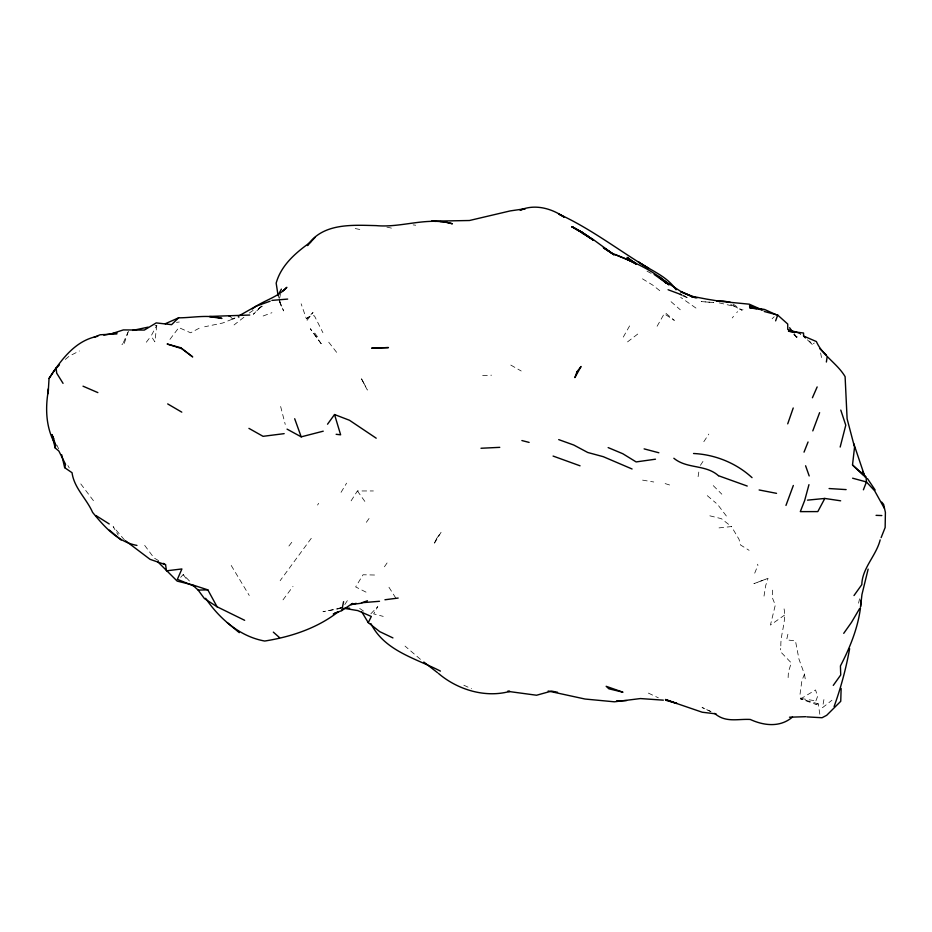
<?xml version="1.0" encoding="UTF-8"?>
<svg xmlns="http://www.w3.org/2000/svg" width="932" height="932" viewBox="0 0 932 932"><rect width="100%" height="100%" fill="white"/><g stroke="black" fill="none" stroke-linecap="round" stroke-linejoin="round"><path stroke-width="0.7" stroke-dasharray="4.66 3.5" d="M780.83 645.853C780.562 632.758 786.969 620.444 783.719 607.175M788.134 677.611L788.414 671.914L791.28 662.885L780.305 651.491L780.69 648.439M800.04 694.258L801.893 680.64L804.444 674.22L798.969 659.122L795.462 640.878L786.631 639.876L788.192 632.851M772.605 590.142L772.15 597.261L775.308 605.066L770.438 625.069L784.441 615.19M764.019 596.096L765.673 585.622L768.038 578.318L753.918 583.665L768.038 578.318M156.797 325.373L154.84 341.799L151.089 335.998L156.797 325.373L154.526 325.804M698.103 476.671L699.245 469.064M823.911 699.594L822.513 707.679L831.927 700.258M279.67 298.089L280.416 294.244M858.547 603.167L859.584 598.81M128.418 331.256L123.863 344.514L122.977 343.524L127.87 332.491M819.822 714.25L818.273 703.87L816.071 704.429L815.908 700.876L817.597 696.402L815.558 689.96L801.171 698.546L800.192 694.899M754.722 573.145L757.961 565.153L757.471 564.21M623.287 337.081L629.683 325.757M657.107 326.247L664.201 313.769L674.337 320.363L664.912 312.476M341.054 492.329L346.588 483.16M317.579 505.039L318.627 503.327M351.119 500.834L357.387 490.966L373.382 490.954M344.793 604.553L347.822 599.893M703.823 441.698L708.798 434.102M700.398 465.336L704.312 459.383M384.415 566.784L387.677 562.101M311.276 538.312L280.148 580.671M366.358 522.304L370.621 516.281M283.013 599.858L293.009 586.426M169.962 339.353L178.851 327.575L190.606 332.794L199.215 328.204M146.324 342.219L151.089 335.998M288.908 546.012L293.801 539.71M732.249 317.928L733.531 316.332M307.059 320.352L313.036 312.465L306.418 318.872L301.141 303.809M121.941 344.7L122.977 343.524M736.711 312.628L737.585 311.661M180.645 577.351L183.231 574.52L190.757 582.36M261.426 306.057L253.341 314.259L261.321 306.5M370.866 613.769L377.81 606.592L373.674 613.885L383.227 616.39M772.127 318.779L774.212 316.775M243.904 317.264L234.083 324.93M65.333 359.414L69.271 356.106L79.43 350.968M627.551 341.881L639.678 332.549M793.808 334.623L796.825 337.209L800.774 334.192M306.418 318.872L311.416 315.261L314.48 315.936L322.915 332.666M807.415 339.819L812.215 344.537L814.3 343.046M249.298 313.024L253.97 309.832M258.49 308.748L264.175 305.044M234.911 317.917L232.662 319.035L239.233 317.497M232.115 319.268L222.713 323.008L204.644 326.771M263.15 315.995L271.923 312.721M739.74 309.634L740.812 309.249M719.201 302.865L735.01 306.535L730.56 304.403L741.814 310.111L743.002 309.715M341.881 607.408L335.765 609.167L342.114 607.804M340.751 608.083L322.961 611.707L339.726 608.573M176.474 322.367L179.282 322.018M719.026 527.896L731.457 526.568L739.018 539.29L740.439 544.917L749.107 550.323M482.671 375.549L491.525 375.188M374.536 575.021L363.061 574.764L355.663 586.915L368.559 593.416M713.562 302.516L701.213 301.584L713.726 302.562M413.144 224.892L415.73 225.229M801.171 698.546L815.908 700.876M642.602 480.131L653.763 481.995M355.232 228.55L361.243 229.773M386.873 227.105L393.222 228.526M709.858 515.827L721.298 518.646L731.457 526.568M818.273 703.87L800.32 698.779L816.071 704.429M665.133 483.592L671.902 485.7M682.294 295.654L688.515 298.275L682.55 294.698M710.93 711.547L702.041 707.481L710.848 711.605M463.833 685.218L471.557 688.771M648.369 693.105L658.353 697.812M647.006 271.142L652.889 274.288M510.806 365.088L521.198 370.994M158.615 560.645L153.99 557.918L144.239 544.766M642.474 278.831L652.668 285.064L662.221 292.613M695.948 308.073L680.698 297.39M732.995 304.007L741.814 310.111M359.694 608.445L364.354 611.66M420.46 659.332L405.036 646.097M707.272 495.661L716.149 503.198M671.087 301.723L680.278 309.773M713.26 485.63L721.822 494.181M230.088 316.309L232.476 318.965M336.615 352.319L327.155 340.18M718.595 505.773L727.356 517.33M124.434 539.896L113.156 526.603L118.213 535.143M93.433 500.659L80.187 483.137M794.262 333.819L796.825 337.209M809.617 341.077L812.215 344.537M314.771 333.05L317.94 337.419M183.231 574.52L187.938 581.079M357.387 490.966L365.286 502.01M794.017 334.005L796.487 337.477L794.192 334.227M388.959 587.253L396.251 598.787M231.206 565.456L249.252 595.466M67.896 465.546L69.271 467.946M56.852 445.1L58.646 448.84M279.74 301.921L283.596 310.915L279.181 300.64M279.449 301.083L281.324 306.523L279.46 299.661M277.969 294.174L279.087 298.287M280.637 406.503L285.25 424.456M820.626 352.983L821.721 358.68M804.444 674.22L805.318 679.416M436.735 538.381L433.718 544.439L441.337 531.857L436.735 538.381M321.179 343.698L310.286 328.716L321.179 343.698M363.876 383.203L360.719 377.378L367.336 390.042L363.876 383.203"/><path stroke-width="1.4" d="M48.173 393.106L49.047 378.462C60.813 360.346 74.979 340.425 97.732 336.289M841.142 688.468L840.746 701.295L826.684 715.31L822.059 717.733L806.832 716.883M48.278 393.572L48.254 388.854M861.133 599.998L860.562 606.697L861.949 594.523L868.146 569.114M48.464 389.786C45.039 408.519 45.878 428.452 55.734 445.205L55.163 447.942L58.856 451.03L65.555 464.322L64.657 467.654L72.044 472.722C74.129 488.088 86.49 498.515 92.594 512.379C104.384 526.79 117.723 541.9 136.946 545.418M826.381 362.024L827.057 357.387M863.382 475.308L852.512 464.986L854.551 447.139L847.106 418.817L845.103 376.633C837.297 363.445 822.548 355.57 816.374 341.555L803.582 336.033L803.547 333.004L788.484 331.186L794.181 332.328M860.457 607.932C857.824 628.319 849.856 647.845 840.431 665.949L840.722 674.966L833.266 685.393M849.623 648.684C846.081 668.372 840.874 687.758 834.105 706.538M333.26 614.002L341.741 610.6L343.593 601.653M808.964 484.652L804.677 500.472L800.308 511.633L817.818 511.598L824.82 498.445L840.652 500.81M840.175 447.045L845.767 425.213L840.781 410.08M793.225 407.983L787.715 423.85M812.797 430.887L819.612 412.666M793.33 485.479L785.967 505.424M775.622 320.853L777.707 315.074L764.252 311.486M863.405 489.813L866.434 481.961L866.026 477.044M804.025 452.148L808.056 441.989M881.124 537.636L885.144 527.535L885.4 512.379L883.618 504.41L881.754 502.127M880.181 539.873C876.185 555.775 862.182 567.996 861.809 584.632L854.003 595.536M812.424 397.754L817.154 386.931M392.931 637.919L379.755 631.651L368.257 622.634L371.332 616.471L357.76 610.588L343.896 608.281M278.039 295.223L281.394 289.13M859.735 608.375L851.452 622.425L843.728 633.352M49.047 378.462L54.557 370.12L59.438 364.843M327.528 424.211L334.541 414.542L349.488 420.274L376.202 438.191M315.144 237.345L307.385 245.582C322.658 222.853 352.075 225.043 376.19 225.614C401.75 228.025 427.357 216.422 452.404 223.797L444.319 221.734L440.079 221.548M209.665 316.682L221.944 318.429C207.685 314.387 193.192 317.777 178.583 317.835L171.593 324.662L156.226 322.903L144.344 330.068L123.339 329.916L111.689 333.714L103.79 335.101M776.286 314.771L764.601 309.482L749.608 307.735L756.691 308.935M282.804 291.017L286.846 287.312C277.305 297.867 262.906 300.453 252.257 309.005M310.659 242.075C295.945 252.549 281.149 265.084 276.163 283.13L278.085 295.595M341.741 610.6L352.541 603.412M792.515 717.023C780.201 727.647 764.019 725.772 750.26 719.457C737.678 718.758 725.55 722.976 714.611 713.376M238.289 316.239L255.811 306.29L270.14 301.211M165.267 323.753L178.583 317.835M334.437 613.373L338.246 611.788C317.09 628.343 290.749 636.917 264.711 641.041C239.78 636.568 219.533 618.72 205.611 598.297M94.027 337.302L100.155 334.763L116.884 333.924M367.441 600.767L360.346 603.353L350.863 604.612L356.187 603.353M520.289 210.061C534.956 203.817 551.464 208.325 564.081 217.051L558.583 213.964C590.643 228.526 618.697 250.324 648.847 268.498L638.502 262.02C651.41 270.711 667.114 276.315 676.073 289.794M520.277 210.084L525.264 208.721L510.212 210.912L469.437 220.511L431.598 221.199L435.838 221.373M287.056 429.128L301.199 436.852L323.241 431.178M148.025 327.167L132.6 330.429M548.144 691.02L585.051 699.035L614.374 701.808L640.412 698.557L663.351 700.165M111.689 333.714L116.943 332.934M655.476 459.196L636.137 461.923L622.786 453.721L608.153 447.593M249.741 315.039L209.595 316.437M759.522 309.412L763.937 309.669M384.939 599.765L398.162 598.053M284.167 433.648L263.057 436.327L248.926 428.37M807.52 500.135L824.82 498.445M271.876 300.395L287.662 299.079M361.767 602.736L379.499 601.291M480.994 448.257L499.762 447.348M716.824 301.211L723.22 300.931L730.7 302.469M789.486 717.209L805.667 716.696M616.576 700.887L626.502 700.608M157.834 561.856L177.185 581.114L192.435 584.865L198.132 590.084L207.836 589.863L217.074 606.779L244.662 620.316M345.388 608.118L349.675 608.223M876.068 515.349L881.835 515.559M829.096 488.543L846.128 489.603M693.536 453.5C715.019 454.525 736.187 463.029 752.031 477.638M336.149 434.3L340.634 434.813L334.541 414.542M716.021 713.877L702.239 712.234L665.576 699.676M776.531 493.343L759.126 489.964M557.546 692.266L551.523 691.09L536.564 695.237L507.637 691.334L509.827 691.381C485.281 698.219 457.519 689.68 438.553 673.498M228.957 316.018L230.088 316.309M521.885 440.545L529.12 442.409M644.117 448.875L658.854 452.766M852.605 478.198L866.434 481.961L874.612 490.756L884.386 508.383M691.928 296.597L691.346 296.399L696.926 297.937M665.774 700.258L676.947 703.462L665.448 699.466M762.353 309.89L749.444 305.906L761.689 309.692L749.258 304.182L720.587 301.397L706.433 299.079L692.744 296.446L680.709 291.751L692.068 296.609L680.442 291.215L659.215 277.503L669.199 284.644C653.181 270.583 634.016 261.799 614.316 254.25L635.729 263.173L626.316 258.723L635.997 264.082M799.947 333.318L787.761 329.462L787.715 324.021L777.707 315.074M747.231 486.05L718.56 475.751M192.435 584.865L207.836 589.863M691.346 296.399L695.284 297.716M580.053 465.814L553.084 456.063M194.52 586.275L177.383 579.343L181.915 568.951L166.502 570.827L165.558 564.722L150.064 559.34L125.471 540.746M680.407 294.349L681.7 294.815L668.081 289.736M558.711 439.613L573.797 445.042L587.719 452.474L603.295 456.692L632.082 468.994M83.018 386.186L97.86 392.605M440.428 671.098C415.346 658.167 384.695 650.967 370.913 623.625M673.859 458.264C687.094 469.18 705.524 464.194 718.432 475.693M654.124 274.427L668.815 284.749L658.819 276.466L665.972 283.2M167.69 403.917L181.787 412.154M163.24 563.359L165.558 564.722M583.013 233.443L571.829 226.639L582.896 232.732L593.579 240.235L582.22 233.035L593.218 239.501L613.932 254.669L603.435 247.83M95.961 515.559L109.23 523.959M217.074 606.779L204.399 598.542L198.132 590.084M593.195 240.107L585.18 234.305L589.723 237.765M437.667 672.788L423.827 662.046M227.385 622.762L239.291 632.665M109.405 530.122L121.102 540.024M273.332 632.129L279.542 637.628M852.512 464.986L865.781 476.835M819.799 348.708L826.253 354.976M803.582 336.033L805.504 337.92M789.614 327.726L791.909 330.977M867.447 478.582L875.113 489.964M63.05 383.367L56.701 373.184L56.071 367.791M361.837 611.998L368.257 622.634M53.87 438.879L52.087 435.139L55.163 447.942M864.779 476.217L862.473 471.266L864.29 476.194M865.013 477.056L853.712 443.492M294.687 418.724L301.199 436.852M805.597 465.779L809.186 475.949M51.994 434.592L55.734 445.205M61.698 454.746L64.657 467.654M577.001 371.775L574.893 377.588L581.044 366.486L577.001 371.775M373.627 348.02L371.67 348.137L388.458 347.578L373.627 348.02M622.739 692.138L608.887 688.806L606.173 686.302L622.739 692.138M180.715 347.718L167.143 344.013L181.833 348.673L192.703 356.933L180.715 347.718M582.896 232.779L571.817 226.651L582.896 232.779M614.002 254.634L603.435 247.597L613.932 254.669M636.09 263.931L627.12 257.372L636.078 263.942"/></g></svg>
